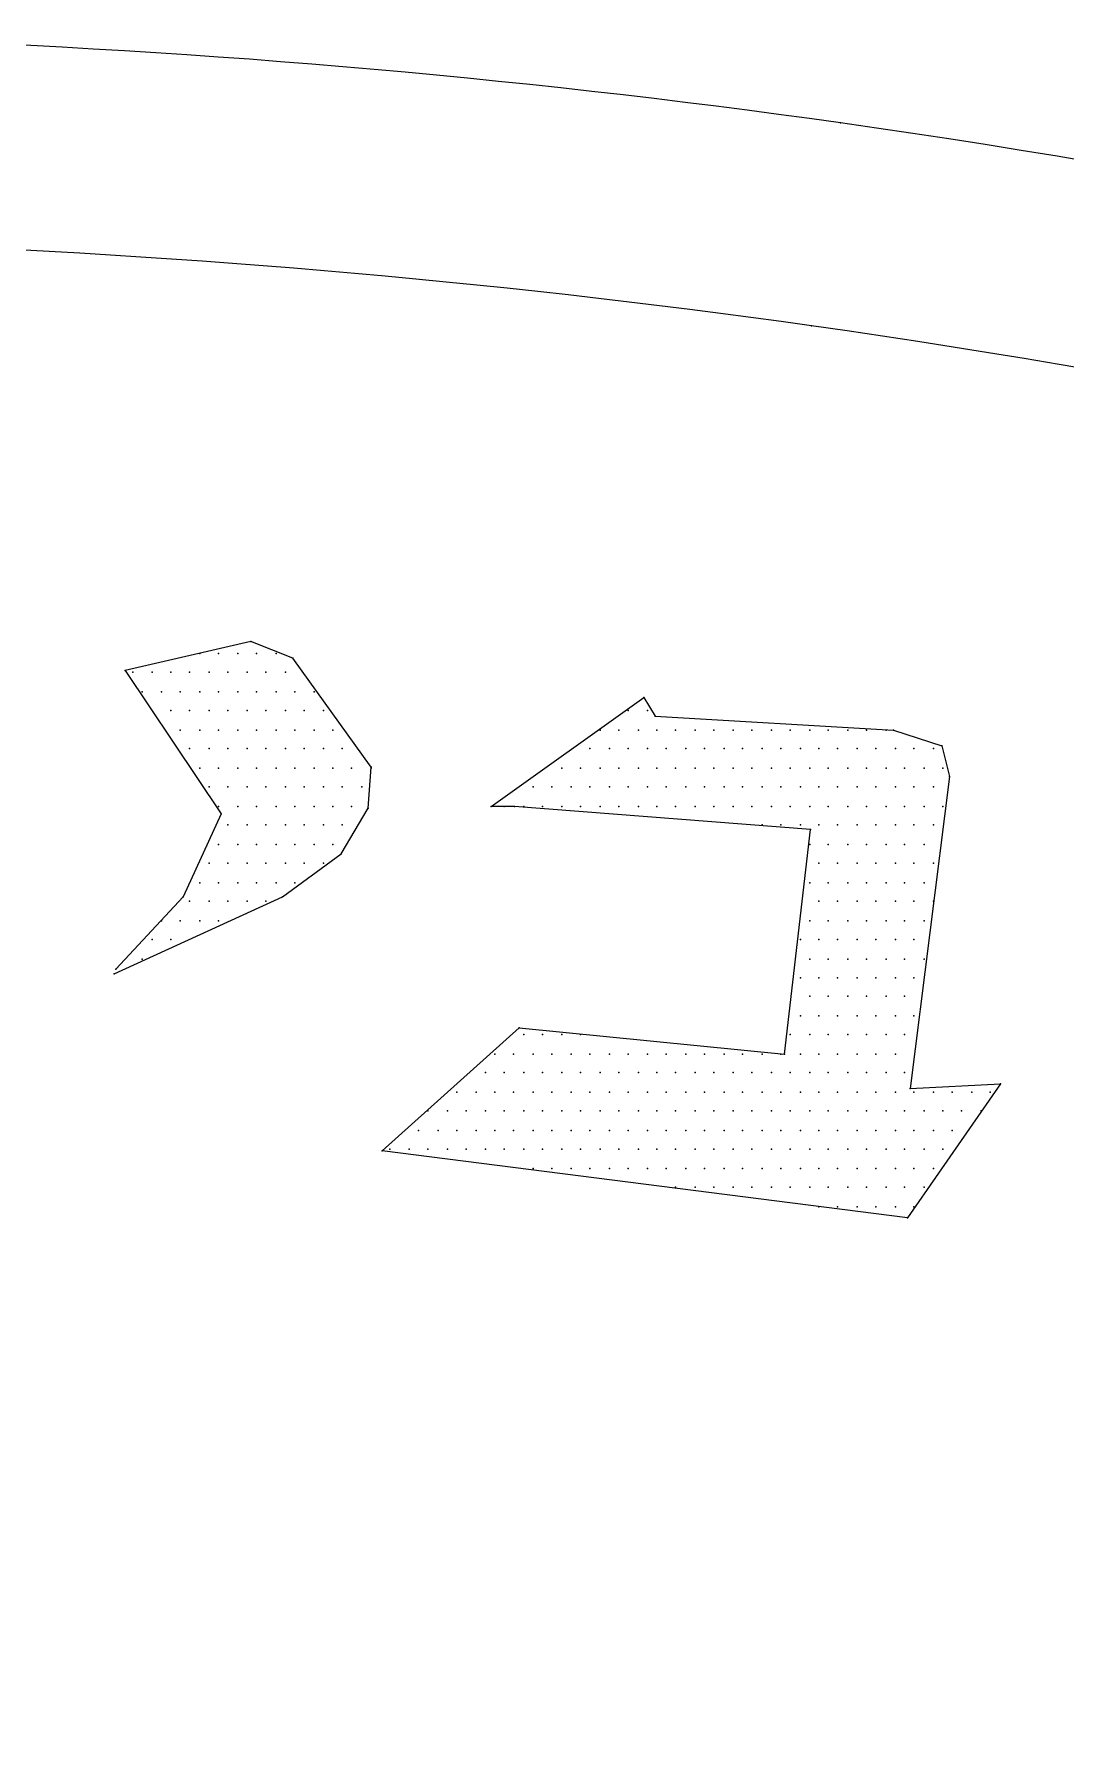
# Model space of a CAD drawing. Extents: x 180421 to 182279, y 668879 to 669787.
# Drawn here: x 180604.77 to 180610.62, y 669624.59 to 669634.25 of the extents above; entities that cross this region are included whole.
import ezdxf

# ---------------------------------------------------------------- set-up
doc = ezdxf.new("R2010")
doc.units = 0
doc.header["$LTSCALE"] = 2.5
doc.header["$MEASUREMENT"] = 0
doc.layers.get('0').update_dxf_attribs({"linetype": 'CONTINUOUS'})
doc.layers.add('KOTERET', color=1, linetype='CONTINUOUS')

# ---------------------------------------------------------------- blocks, each defined once
blk = doc.blocks.new('elipsa')
at = {"layer": 'KOTERET', "color": 1, "linetype": 'Continuous'}
for points in [[(20.3683, 15.4817, 0.06433), (7.6269, 18.997, 0.055067), (-3.6948, 19.3348, 0.081051), (-17.0697, 16.5849, 0.05642), (-25.5411, 12.204, 0.170965), (-32.0544, 4.6087, 0.076819), (-33.0467, 0.117, 0.118306), (-31.4579, -6.7288, 0.129737), (-26.3803, -12.4978, 0.070189), (-16.4416, -17.7337, 0.047922), (-8.9888, -19.6286, 0.049022), (1.6784, -20.3939, 0.072792), (17.2806, -17.6915, 0.1248), (27.5308, -12.0861, 0.103709), (33.1626, -4.1213, 0.036886), (33.5743, -2.3743, 0.106536), (33.2893, 2.7508, 0.106243), (28.2222, 10.4886, 0.106919), (20.3683, 15.4817)], [(-8.7988, -18.4832, 0.049045), (1.6467, -19.2327, 0.072972), (16.9534, -16.5725, 0.125195), (26.7391, -11.2363, 0.103069), (32.0753, -3.7149, 0.035565), (32.4289, -2.1895, 0.105225), (32.1861, 2.3919, 0.105504), (27.4094, 9.6652, 0.107235), (19.9461, 14.405, 0.064474), (7.4632, 17.8464, 0.055181), (-3.6262, 18.1789, 0.081162), (-16.6527, 15.5029, 0.05669), (-24.9288, 11.217, 0.171614), (-30.9723, 4.1918, 0.076301), (-31.8855, 0.0748, 0.117637), (-30.4181, -6.2062, 0.130118), (-25.7153, -11.5424, 0.070334), (-16.0457, -16.6411, 0.047983), (-8.7988, -18.4832)]]:
    blk.add_lwpolyline(points, format="xyb", dxfattribs=at)
at = {"layer": 'KOTERET', "color": 2, "linetype": 'Continuous'}
for points in [[(4.2858, 16.0571), (3.5732, 15.8934)], [(4.5233, 15.9621), (4.2858, 16.0571)], [(3.9955, 15.9884), (3.9955, 15.9884)], [(4.101, 15.9884), (4.101, 15.9884)], [(4.2119, 15.9884), (4.2119, 15.9884)], [(4.3174, 15.9884), (4.3174, 15.9884)], [(4.4283, 15.9884), (4.4283, 15.9884)], [(4.9667, 15.3445), (4.5233, 15.9621)], [(3.5732, 15.8934), (4.1169, 15.0806)], [(3.6155, 15.8829), (3.6155, 15.8829)], [(3.7263, 15.8829), (3.7263, 15.8829)], [(3.8319, 15.8829), (3.8319, 15.8829)], [(3.9374, 15.8829), (3.9374, 15.8829)], [(4.0483, 15.8829), (4.0483, 15.8829)], [(4.1538, 15.8829), (4.1538, 15.8829)], [(4.2647, 15.8829), (4.2647, 15.8829)], [(4.3702, 15.8829), (4.3702, 15.8829)], [(4.4811, 15.8829), (4.4811, 15.8829)], [(3.6682, 15.772), (3.6682, 15.772)], [(3.7791, 15.772), (3.7791, 15.772)], [(3.8846, 15.772), (3.8846, 15.772)], [(3.9955, 15.772), (3.9955, 15.772)], [(4.101, 15.772), (4.101, 15.772)], [(4.2119, 15.772), (4.2119, 15.772)], [(4.3174, 15.772), (4.3174, 15.772)], [(4.4283, 15.772), (4.4283, 15.772)], [(4.5339, 15.772), (4.5339, 15.772)], [(4.6447, 15.772), (4.6447, 15.772)], [(5.6475, 15.1228), (6.5132, 15.7404)], [(6.5132, 15.7404), (6.5765, 15.6348)], [(3.8319, 15.6665), (3.8319, 15.6665)], [(3.9374, 15.6665), (3.9374, 15.6665)], [(4.0483, 15.6665), (4.0483, 15.6665)], [(4.1538, 15.6665), (4.1538, 15.6665)], [(4.2647, 15.6665), (4.2647, 15.6665)], [(4.3702, 15.6665), (4.3702, 15.6665)], [(4.4811, 15.6665), (4.4811, 15.6665)], [(4.5866, 15.6665), (4.5866, 15.6665)], [(4.6975, 15.6665), (4.6975, 15.6665)], [(6.4234, 15.6665), (6.4234, 15.6665)], [(6.5343, 15.6665), (6.5343, 15.6665)], [(3.8846, 15.5556), (3.8846, 15.5556)], [(3.9955, 15.5556), (3.9955, 15.5556)], [(4.101, 15.5556), (4.101, 15.5556)], [(4.2119, 15.5556), (4.2119, 15.5556)], [(4.3174, 15.5556), (4.3174, 15.5556)], [(4.4283, 15.5556), (4.4283, 15.5556)], [(4.5339, 15.5556), (4.5339, 15.5556)], [(4.6447, 15.5556), (4.6447, 15.5556)], [(4.7503, 15.5556), (4.7503, 15.5556)], [(6.2651, 15.5556), (6.2651, 15.5556)], [(6.3707, 15.5556), (6.3707, 15.5556)], [(6.4815, 15.5556), (6.4815, 15.5556)], [(6.5765, 15.6348), (7.9277, 15.5556)], [(6.5871, 15.5556), (6.5871, 15.5556)], [(6.6926, 15.5556), (6.6926, 15.5556)], [(6.8035, 15.5556), (6.8035, 15.5556)], [(6.909, 15.5556), (6.909, 15.5556)], [(7.0199, 15.5556), (7.0199, 15.5556)], [(7.1254, 15.5556), (7.1254, 15.5556)], [(7.2363, 15.5556), (7.2363, 15.5556)], [(7.3418, 15.5556), (7.3418, 15.5556)], [(7.4527, 15.5556), (7.4527, 15.5556)], [(7.5582, 15.5556), (7.5582, 15.5556)], [(7.6691, 15.5556), (7.6691, 15.5556)], [(7.7746, 15.5556), (7.7746, 15.5556)], [(7.8855, 15.5556), (7.8855, 15.5556)], [(7.9277, 15.5556), (8.2022, 15.4659)], [(3.9374, 15.4501), (3.9374, 15.4501)], [(4.0483, 15.4501), (4.0483, 15.4501)], [(4.1538, 15.4501), (4.1538, 15.4501)], [(4.2647, 15.4501), (4.2647, 15.4501)], [(4.3702, 15.4501), (4.3702, 15.4501)], [(4.4811, 15.4501), (4.4811, 15.4501)], [(4.5866, 15.4501), (4.5866, 15.4501)], [(4.6975, 15.4501), (4.6975, 15.4501)], [(4.803, 15.4501), (4.803, 15.4501)], [(6.207, 15.4501), (6.207, 15.4501)], [(6.3179, 15.4501), (6.3179, 15.4501)], [(6.4234, 15.4501), (6.4234, 15.4501)], [(6.5343, 15.4501), (6.5343, 15.4501)], [(6.6398, 15.4501), (6.6398, 15.4501)], [(6.7507, 15.4501), (6.7507, 15.4501)], [(6.8562, 15.4501), (6.8562, 15.4501)], [(6.9671, 15.4501), (6.9671, 15.4501)], [(7.0726, 15.4501), (7.0726, 15.4501)], [(7.1835, 15.4501), (7.1835, 15.4501)], [(7.2891, 15.4501), (7.2891, 15.4501)], [(7.3999, 15.4501), (7.3999, 15.4501)], [(7.5055, 15.4501), (7.5055, 15.4501)], [(7.611, 15.4501), (7.611, 15.4501)], [(7.7219, 15.4501), (7.7219, 15.4501)], [(7.8274, 15.4501), (7.8274, 15.4501)], [(7.9383, 15.4501), (7.9383, 15.4501)], [(8.0438, 15.4501), (8.0438, 15.4501)], [(8.1547, 15.4501), (8.1547, 15.4501)], [(8.2022, 15.4659), (8.2444, 15.2917)], [(3.9955, 15.3392), (3.9955, 15.3392)], [(4.101, 15.3392), (4.101, 15.3392)], [(4.2119, 15.3392), (4.2119, 15.3392)], [(4.3174, 15.3392), (4.3174, 15.3392)], [(4.4283, 15.3392), (4.4283, 15.3392)], [(4.5339, 15.3392), (4.5339, 15.3392)], [(4.6447, 15.3392), (4.6447, 15.3392)], [(4.7503, 15.3392), (4.7503, 15.3392)], [(4.8558, 15.3392), (4.8558, 15.3392)], [(4.9508, 15.1123), (4.9667, 15.3445)], [(4.9667, 15.3392), (4.9667, 15.3392)], [(6.0487, 15.3392), (6.0487, 15.3392)], [(6.1542, 15.3392), (6.1542, 15.3392)], [(6.2651, 15.3392), (6.2651, 15.3392)], [(6.3707, 15.3392), (6.3707, 15.3392)], [(6.4815, 15.3392), (6.4815, 15.3392)], [(6.5871, 15.3392), (6.5871, 15.3392)], [(6.6926, 15.3392), (6.6926, 15.3392)], [(6.8035, 15.3392), (6.8035, 15.3392)], [(6.909, 15.3392), (6.909, 15.3392)], [(7.0199, 15.3392), (7.0199, 15.3392)], [(7.1254, 15.3392), (7.1254, 15.3392)], [(7.2363, 15.3392), (7.2363, 15.3392)], [(7.3418, 15.3392), (7.3418, 15.3392)], [(7.4527, 15.3392), (7.4527, 15.3392)], [(7.5582, 15.3392), (7.5582, 15.3392)], [(7.6691, 15.3392), (7.6691, 15.3392)], [(7.7746, 15.3392), (7.7746, 15.3392)], [(7.8855, 15.3392), (7.8855, 15.3392)], [(7.991, 15.3392), (7.991, 15.3392)], [(8.2444, 15.2917), (8.0227, 13.5235)], [(8.1019, 15.3392), (8.1019, 15.3392)], [(8.2075, 15.3392), (8.2075, 15.3392)], [(4.0483, 15.2337), (4.0483, 15.2337)], [(4.1538, 15.2337), (4.1538, 15.2337)], [(4.2647, 15.2337), (4.2647, 15.2337)], [(4.3702, 15.2337), (4.3702, 15.2337)], [(4.4811, 15.2337), (4.4811, 15.2337)], [(4.5866, 15.2337), (4.5866, 15.2337)], [(4.6975, 15.2337), (4.6975, 15.2337)], [(4.803, 15.2337), (4.803, 15.2337)], [(4.9139, 15.2337), (4.9139, 15.2337)], [(5.8851, 15.2337), (5.8851, 15.2337)], [(5.9906, 15.2337), (5.9906, 15.2337)], [(6.1015, 15.2337), (6.1015, 15.2337)], [(6.207, 15.2337), (6.207, 15.2337)], [(6.3179, 15.2337), (6.3179, 15.2337)], [(6.4234, 15.2337), (6.4234, 15.2337)], [(6.5343, 15.2337), (6.5343, 15.2337)], [(6.6398, 15.2337), (6.6398, 15.2337)], [(6.7507, 15.2337), (6.7507, 15.2337)], [(6.8562, 15.2337), (6.8562, 15.2337)], [(6.9671, 15.2337), (6.9671, 15.2337)], [(7.0726, 15.2337), (7.0726, 15.2337)], [(7.1835, 15.2337), (7.1835, 15.2337)], [(7.2891, 15.2337), (7.2891, 15.2337)], [(7.3999, 15.2337), (7.3999, 15.2337)], [(7.5055, 15.2337), (7.5055, 15.2337)], [(7.611, 15.2337), (7.611, 15.2337)], [(7.7219, 15.2337), (7.7219, 15.2337)], [(7.8274, 15.2337), (7.8274, 15.2337)], [(7.9383, 15.2337), (7.9383, 15.2337)], [(8.0438, 15.2337), (8.0438, 15.2337)], [(8.1547, 15.2337), (8.1547, 15.2337)], [(4.1169, 15.0806), (3.9005, 14.6108)], [(4.101, 15.1228), (4.101, 15.1228)], [(4.2119, 15.1228), (4.2119, 15.1228)], [(4.3174, 15.1228), (4.3174, 15.1228)], [(4.4283, 15.1228), (4.4283, 15.1228)], [(4.5339, 15.1228), (4.5339, 15.1228)], [(4.6447, 15.1228), (4.6447, 15.1228)], [(4.7503, 15.1228), (4.7503, 15.1228)], [(4.7978, 14.8536), (4.9508, 15.1123)], [(4.8558, 15.1228), (4.8558, 15.1228)], [(5.7795, 15.1228), (5.6475, 15.1228)], [(5.7214, 15.1228), (5.7214, 15.1228)], [(7.458, 14.9909), (5.7795, 15.1228)], [(5.8323, 15.1228), (5.8323, 15.1228)], [(5.9378, 15.1228), (5.9378, 15.1228)], [(6.0487, 15.1228), (6.0487, 15.1228)], [(6.1542, 15.1228), (6.1542, 15.1228)], [(6.2651, 15.1228), (6.2651, 15.1228)], [(6.3707, 15.1228), (6.3707, 15.1228)], [(6.4815, 15.1228), (6.4815, 15.1228)], [(6.5871, 15.1228), (6.5871, 15.1228)], [(6.6926, 15.1228), (6.6926, 15.1228)], [(6.8035, 15.1228), (6.8035, 15.1228)], [(6.909, 15.1228), (6.909, 15.1228)], [(7.0199, 15.1228), (7.0199, 15.1228)], [(7.1254, 15.1228), (7.1254, 15.1228)], [(7.2363, 15.1228), (7.2363, 15.1228)], [(7.3418, 15.1228), (7.3418, 15.1228)], [(7.4527, 15.1228), (7.4527, 15.1228)], [(7.5582, 15.1228), (7.5582, 15.1228)], [(7.6691, 15.1228), (7.6691, 15.1228)], [(7.7746, 15.1228), (7.7746, 15.1228)], [(7.8855, 15.1228), (7.8855, 15.1228)], [(7.991, 15.1228), (7.991, 15.1228)], [(8.1019, 15.1228), (8.1019, 15.1228)], [(8.2075, 15.1228), (8.2075, 15.1228)], [(4.1538, 15.0173), (4.1538, 15.0173)], [(4.2647, 15.0173), (4.2647, 15.0173)], [(4.3702, 15.0173), (4.3702, 15.0173)], [(4.4811, 15.0173), (4.4811, 15.0173)], [(4.5866, 15.0173), (4.5866, 15.0173)], [(4.6975, 15.0173), (4.6975, 15.0173)], [(4.803, 15.0173), (4.803, 15.0173)], [(7.1835, 15.0173), (7.1835, 15.0173)], [(7.2891, 15.0173), (7.2891, 15.0173)], [(7.3102, 13.7188), (7.458, 14.9909)], [(7.3999, 15.0173), (7.3999, 15.0173)], [(7.5055, 15.0173), (7.5055, 15.0173)], [(7.611, 15.0173), (7.611, 15.0173)], [(7.7219, 15.0173), (7.7219, 15.0173)], [(7.8274, 15.0173), (7.8274, 15.0173)], [(7.9383, 15.0173), (7.9383, 15.0173)], [(8.0438, 15.0173), (8.0438, 15.0173)], [(8.1547, 15.0173), (8.1547, 15.0173)], [(4.101, 14.9064), (4.101, 14.9064)], [(4.2119, 14.9064), (4.2119, 14.9064)], [(4.3174, 14.9064), (4.3174, 14.9064)], [(4.4283, 14.9064), (4.4283, 14.9064)], [(4.5339, 14.9064), (4.5339, 14.9064)], [(4.6447, 14.9064), (4.6447, 14.9064)], [(4.7503, 14.9064), (4.7503, 14.9064)], [(7.4527, 14.9064), (7.4527, 14.9064)], [(7.5582, 14.9064), (7.5582, 14.9064)], [(7.6691, 14.9064), (7.6691, 14.9064)], [(7.7746, 14.9064), (7.7746, 14.9064)], [(7.8855, 14.9064), (7.8855, 14.9064)], [(7.991, 14.9064), (7.991, 14.9064)], [(8.1019, 14.9064), (8.1019, 14.9064)], [(4.0483, 14.8009), (4.0483, 14.8009)], [(4.1538, 14.8009), (4.1538, 14.8009)], [(4.2647, 14.8009), (4.2647, 14.8009)], [(4.3702, 14.8009), (4.3702, 14.8009)], [(4.4652, 14.6108), (4.7978, 14.8536)], [(4.4811, 14.8009), (4.4811, 14.8009)], [(4.5866, 14.8009), (4.5866, 14.8009)], [(4.6975, 14.8009), (4.6975, 14.8009)], [(7.5055, 14.8009), (7.5055, 14.8009)], [(7.611, 14.8009), (7.611, 14.8009)], [(7.7219, 14.8009), (7.7219, 14.8009)], [(7.8274, 14.8009), (7.8274, 14.8009)], [(7.9383, 14.8009), (7.9383, 14.8009)], [(8.0438, 14.8009), (8.0438, 14.8009)], [(8.1547, 14.8009), (8.1547, 14.8009)], [(3.9955, 14.69), (3.9955, 14.69)], [(4.101, 14.69), (4.101, 14.69)], [(4.2119, 14.69), (4.2119, 14.69)], [(4.3174, 14.69), (4.3174, 14.69)], [(4.4283, 14.69), (4.4283, 14.69)], [(4.5339, 14.69), (4.5339, 14.69)], [(7.4527, 14.69), (7.4527, 14.69)], [(7.5582, 14.69), (7.5582, 14.69)], [(7.6691, 14.69), (7.6691, 14.69)], [(7.7746, 14.69), (7.7746, 14.69)], [(7.8855, 14.69), (7.8855, 14.69)], [(7.991, 14.69), (7.991, 14.69)], [(8.1019, 14.69), (8.1019, 14.69)], [(3.5099, 14.1728), (4.4652, 14.6108)], [(3.9005, 14.6108), (3.5204, 14.1992)], [(3.9374, 14.5845), (3.9374, 14.5845)], [(4.0483, 14.5845), (4.0483, 14.5845)], [(4.1538, 14.5845), (4.1538, 14.5845)], [(4.2647, 14.5845), (4.2647, 14.5845)], [(4.3702, 14.5845), (4.3702, 14.5845)], [(7.5055, 14.5845), (7.5055, 14.5845)], [(7.611, 14.5845), (7.611, 14.5845)], [(7.7219, 14.5845), (7.7219, 14.5845)], [(7.8274, 14.5845), (7.8274, 14.5845)], [(7.9383, 14.5845), (7.9383, 14.5845)], [(8.0438, 14.5845), (8.0438, 14.5845)], [(8.1547, 14.5845), (8.1547, 14.5845)], [(3.7791, 14.4736), (3.7791, 14.4736)], [(3.8846, 14.4736), (3.8846, 14.4736)], [(3.9955, 14.4736), (3.9955, 14.4736)], [(4.101, 14.4736), (4.101, 14.4736)], [(7.4527, 14.4736), (7.4527, 14.4736)], [(7.5582, 14.4736), (7.5582, 14.4736)], [(7.6691, 14.4736), (7.6691, 14.4736)], [(7.7746, 14.4736), (7.7746, 14.4736)], [(7.8855, 14.4736), (7.8855, 14.4736)], [(7.991, 14.4736), (7.991, 14.4736)], [(8.1019, 14.4736), (8.1019, 14.4736)], [(3.7263, 14.3681), (3.7263, 14.3681)], [(3.8319, 14.3681), (3.8319, 14.3681)], [(7.3999, 14.3681), (7.3999, 14.3681)], [(7.5055, 14.3681), (7.5055, 14.3681)], [(7.611, 14.3681), (7.611, 14.3681)], [(7.7219, 14.3681), (7.7219, 14.3681)], [(7.8274, 14.3681), (7.8274, 14.3681)], [(7.9383, 14.3681), (7.9383, 14.3681)], [(8.0438, 14.3681), (8.0438, 14.3681)], [(3.6682, 14.2572), (3.6682, 14.2572)], [(7.4527, 14.2572), (7.4527, 14.2572)], [(7.5582, 14.2572), (7.5582, 14.2572)], [(7.6691, 14.2572), (7.6691, 14.2572)], [(7.7746, 14.2572), (7.7746, 14.2572)], [(7.8855, 14.2572), (7.8855, 14.2572)], [(7.991, 14.2572), (7.991, 14.2572)], [(8.1019, 14.2572), (8.1019, 14.2572)], [(7.3999, 14.1516), (7.3999, 14.1516)], [(7.5055, 14.1516), (7.5055, 14.1516)], [(7.611, 14.1516), (7.611, 14.1516)], [(7.7219, 14.1516), (7.7219, 14.1516)], [(7.8274, 14.1516), (7.8274, 14.1516)], [(7.9383, 14.1516), (7.9383, 14.1516)], [(8.0438, 14.1516), (8.0438, 14.1516)], [(7.4527, 14.0461), (7.4527, 14.0461)], [(7.5582, 14.0461), (7.5582, 14.0461)], [(7.6691, 14.0461), (7.6691, 14.0461)], [(7.7746, 14.0461), (7.7746, 14.0461)], [(7.8855, 14.0461), (7.8855, 14.0461)], [(7.991, 14.0461), (7.991, 14.0461)], [(7.3999, 13.9352), (7.3999, 13.9352)], [(7.5055, 13.9352), (7.5055, 13.9352)], [(7.611, 13.9352), (7.611, 13.9352)], [(7.7219, 13.9352), (7.7219, 13.9352)], [(7.8274, 13.9352), (7.8274, 13.9352)], [(7.9383, 13.9352), (7.9383, 13.9352)], [(8.0438, 13.9352), (8.0438, 13.9352)], [(5.03, 13.1699), (5.8059, 13.8666)], [(5.8059, 13.8666), (7.3102, 13.7188)], [(5.8323, 13.8297), (5.8323, 13.8297)], [(5.9378, 13.8297), (5.9378, 13.8297)], [(6.0487, 13.8297), (6.0487, 13.8297)], [(6.1542, 13.8297), (6.1542, 13.8297)], [(7.3418, 13.8297), (7.3418, 13.8297)], [(7.4527, 13.8297), (7.4527, 13.8297)], [(7.5582, 13.8297), (7.5582, 13.8297)], [(7.6691, 13.8297), (7.6691, 13.8297)], [(7.7746, 13.8297), (7.7746, 13.8297)], [(7.8855, 13.8297), (7.8855, 13.8297)], [(7.991, 13.8297), (7.991, 13.8297)], [(5.6687, 13.7188), (5.6687, 13.7188)], [(5.7742, 13.7188), (5.7742, 13.7188)], [(5.8851, 13.7188), (5.8851, 13.7188)], [(5.9906, 13.7188), (5.9906, 13.7188)], [(6.1015, 13.7188), (6.1015, 13.7188)], [(6.207, 13.7188), (6.207, 13.7188)], [(6.3179, 13.7188), (6.3179, 13.7188)], [(6.4234, 13.7188), (6.4234, 13.7188)], [(6.5343, 13.7188), (6.5343, 13.7188)], [(6.6398, 13.7188), (6.6398, 13.7188)], [(6.7507, 13.7188), (6.7507, 13.7188)], [(6.8562, 13.7188), (6.8562, 13.7188)], [(6.9671, 13.7188), (6.9671, 13.7188)], [(7.0726, 13.7188), (7.0726, 13.7188)], [(7.1835, 13.7188), (7.1835, 13.7188)], [(7.2891, 13.7188), (7.2891, 13.7188)], [(7.3999, 13.7188), (7.3999, 13.7188)], [(7.5055, 13.7188), (7.5055, 13.7188)], [(7.611, 13.7188), (7.611, 13.7188)], [(7.7219, 13.7188), (7.7219, 13.7188)], [(7.8274, 13.7188), (7.8274, 13.7188)], [(7.9383, 13.7188), (7.9383, 13.7188)], [(5.6159, 13.6133), (5.6159, 13.6133)], [(5.7214, 13.6133), (5.7214, 13.6133)], [(5.8323, 13.6133), (5.8323, 13.6133)], [(5.9378, 13.6133), (5.9378, 13.6133)], [(6.0487, 13.6133), (6.0487, 13.6133)], [(6.1542, 13.6133), (6.1542, 13.6133)], [(6.2651, 13.6133), (6.2651, 13.6133)], [(6.3707, 13.6133), (6.3707, 13.6133)], [(6.4815, 13.6133), (6.4815, 13.6133)], [(6.5871, 13.6133), (6.5871, 13.6133)], [(6.6926, 13.6133), (6.6926, 13.6133)], [(6.8035, 13.6133), (6.8035, 13.6133)], [(6.909, 13.6133), (6.909, 13.6133)], [(7.0199, 13.6133), (7.0199, 13.6133)], [(7.1254, 13.6133), (7.1254, 13.6133)], [(7.2363, 13.6133), (7.2363, 13.6133)], [(7.3418, 13.6133), (7.3418, 13.6133)], [(7.4527, 13.6133), (7.4527, 13.6133)], [(7.5582, 13.6133), (7.5582, 13.6133)], [(7.6691, 13.6133), (7.6691, 13.6133)], [(7.7746, 13.6133), (7.7746, 13.6133)], [(7.8855, 13.6133), (7.8855, 13.6133)], [(7.991, 13.6133), (7.991, 13.6133)], [(8.5347, 13.5499), (8.0069, 12.7899)], [(8.0227, 13.5235), (8.5347, 13.5499)], [(5.4523, 13.5024), (5.4523, 13.5024)], [(5.5631, 13.5024), (5.5631, 13.5024)], [(5.6687, 13.5024), (5.6687, 13.5024)], [(5.7742, 13.5024), (5.7742, 13.5024)], [(5.8851, 13.5024), (5.8851, 13.5024)], [(5.9906, 13.5024), (5.9906, 13.5024)], [(6.1015, 13.5024), (6.1015, 13.5024)], [(6.207, 13.5024), (6.207, 13.5024)], [(6.3179, 13.5024), (6.3179, 13.5024)], [(6.4234, 13.5024), (6.4234, 13.5024)], [(6.5343, 13.5024), (6.5343, 13.5024)], [(6.6398, 13.5024), (6.6398, 13.5024)], [(6.7507, 13.5024), (6.7507, 13.5024)], [(6.8562, 13.5024), (6.8562, 13.5024)], [(6.9671, 13.5024), (6.9671, 13.5024)], [(7.0726, 13.5024), (7.0726, 13.5024)], [(7.1835, 13.5024), (7.1835, 13.5024)], [(7.2891, 13.5024), (7.2891, 13.5024)], [(7.3999, 13.5024), (7.3999, 13.5024)], [(7.5055, 13.5024), (7.5055, 13.5024)], [(7.611, 13.5024), (7.611, 13.5024)], [(7.7219, 13.5024), (7.7219, 13.5024)], [(7.8274, 13.5024), (7.8274, 13.5024)], [(7.9383, 13.5024), (7.9383, 13.5024)], [(8.0438, 13.5024), (8.0438, 13.5024)], [(8.1547, 13.5024), (8.1547, 13.5024)], [(8.2602, 13.5024), (8.2602, 13.5024)], [(8.3711, 13.5024), (8.3711, 13.5024)], [(8.4766, 13.5024), (8.4766, 13.5024)], [(5.2886, 13.3969), (5.2886, 13.3969)], [(5.3995, 13.3969), (5.3995, 13.3969)], [(5.505, 13.3969), (5.505, 13.3969)], [(5.6159, 13.3969), (5.6159, 13.3969)], [(5.7214, 13.3969), (5.7214, 13.3969)], [(5.8323, 13.3969), (5.8323, 13.3969)], [(5.9378, 13.3969), (5.9378, 13.3969)], [(6.0487, 13.3969), (6.0487, 13.3969)], [(6.1542, 13.3969), (6.1542, 13.3969)], [(6.2651, 13.3969), (6.2651, 13.3969)], [(6.3707, 13.3969), (6.3707, 13.3969)], [(6.4815, 13.3969), (6.4815, 13.3969)], [(6.5871, 13.3969), (6.5871, 13.3969)], [(6.6926, 13.3969), (6.6926, 13.3969)], [(6.8035, 13.3969), (6.8035, 13.3969)], [(6.909, 13.3969), (6.909, 13.3969)], [(7.0199, 13.3969), (7.0199, 13.3969)], [(7.1254, 13.3969), (7.1254, 13.3969)], [(7.2363, 13.3969), (7.2363, 13.3969)], [(7.3418, 13.3969), (7.3418, 13.3969)], [(7.4527, 13.3969), (7.4527, 13.3969)], [(7.5582, 13.3969), (7.5582, 13.3969)], [(7.6691, 13.3969), (7.6691, 13.3969)], [(7.7746, 13.3969), (7.7746, 13.3969)], [(7.8855, 13.3969), (7.8855, 13.3969)], [(7.991, 13.3969), (7.991, 13.3969)], [(8.1019, 13.3969), (8.1019, 13.3969)], [(8.2075, 13.3969), (8.2075, 13.3969)], [(8.313, 13.3969), (8.313, 13.3969)], [(8.4239, 13.3969), (8.4239, 13.3969)], [(5.2358, 13.286), (5.2358, 13.286)], [(5.3467, 13.286), (5.3467, 13.286)], [(5.4523, 13.286), (5.4523, 13.286)], [(5.5631, 13.286), (5.5631, 13.286)], [(5.6687, 13.286), (5.6687, 13.286)], [(5.7742, 13.286), (5.7742, 13.286)], [(5.8851, 13.286), (5.8851, 13.286)], [(5.9906, 13.286), (5.9906, 13.286)], [(6.1015, 13.286), (6.1015, 13.286)], [(6.207, 13.286), (6.207, 13.286)], [(6.3179, 13.286), (6.3179, 13.286)], [(6.4234, 13.286), (6.4234, 13.286)], [(6.5343, 13.286), (6.5343, 13.286)], [(6.6398, 13.286), (6.6398, 13.286)], [(6.7507, 13.286), (6.7507, 13.286)], [(6.8562, 13.286), (6.8562, 13.286)], [(6.9671, 13.286), (6.9671, 13.286)], [(7.0726, 13.286), (7.0726, 13.286)], [(7.1835, 13.286), (7.1835, 13.286)], [(7.2891, 13.286), (7.2891, 13.286)], [(7.3999, 13.286), (7.3999, 13.286)], [(7.5055, 13.286), (7.5055, 13.286)], [(7.611, 13.286), (7.611, 13.286)], [(7.7219, 13.286), (7.7219, 13.286)], [(7.8274, 13.286), (7.8274, 13.286)], [(7.9383, 13.286), (7.9383, 13.286)], [(8.0438, 13.286), (8.0438, 13.286)], [(8.1547, 13.286), (8.1547, 13.286)], [(8.2602, 13.286), (8.2602, 13.286)], [(8.0069, 12.7899), (5.03, 13.1699)], [(5.0722, 13.1805), (5.0722, 13.1805)], [(5.1831, 13.1805), (5.1831, 13.1805)], [(5.2886, 13.1805), (5.2886, 13.1805)], [(5.3995, 13.1805), (5.3995, 13.1805)], [(5.505, 13.1805), (5.505, 13.1805)], [(5.6159, 13.1805), (5.6159, 13.1805)], [(5.7214, 13.1805), (5.7214, 13.1805)], [(5.8323, 13.1805), (5.8323, 13.1805)], [(5.9378, 13.1805), (5.9378, 13.1805)], [(6.0487, 13.1805), (6.0487, 13.1805)], [(6.1542, 13.1805), (6.1542, 13.1805)], [(6.2651, 13.1805), (6.2651, 13.1805)], [(6.3707, 13.1805), (6.3707, 13.1805)], [(6.4815, 13.1805), (6.4815, 13.1805)], [(6.5871, 13.1805), (6.5871, 13.1805)], [(6.6926, 13.1805), (6.6926, 13.1805)], [(6.8035, 13.1805), (6.8035, 13.1805)], [(6.909, 13.1805), (6.909, 13.1805)], [(7.0199, 13.1805), (7.0199, 13.1805)], [(7.1254, 13.1805), (7.1254, 13.1805)], [(7.2363, 13.1805), (7.2363, 13.1805)], [(7.3418, 13.1805), (7.3418, 13.1805)], [(7.4527, 13.1805), (7.4527, 13.1805)], [(7.5582, 13.1805), (7.5582, 13.1805)], [(7.6691, 13.1805), (7.6691, 13.1805)], [(7.7746, 13.1805), (7.7746, 13.1805)], [(7.8855, 13.1805), (7.8855, 13.1805)], [(7.991, 13.1805), (7.991, 13.1805)], [(8.1019, 13.1805), (8.1019, 13.1805)], [(8.2075, 13.1805), (8.2075, 13.1805)], [(5.8851, 13.0696), (5.8851, 13.0696)], [(5.9906, 13.0696), (5.9906, 13.0696)], [(6.1015, 13.0696), (6.1015, 13.0696)], [(6.207, 13.0696), (6.207, 13.0696)], [(6.3179, 13.0696), (6.3179, 13.0696)], [(6.4234, 13.0696), (6.4234, 13.0696)], [(6.5343, 13.0696), (6.5343, 13.0696)], [(6.6398, 13.0696), (6.6398, 13.0696)], [(6.7507, 13.0696), (6.7507, 13.0696)], [(6.8562, 13.0696), (6.8562, 13.0696)], [(6.9671, 13.0696), (6.9671, 13.0696)], [(7.0726, 13.0696), (7.0726, 13.0696)], [(7.1835, 13.0696), (7.1835, 13.0696)], [(7.2891, 13.0696), (7.2891, 13.0696)], [(7.3999, 13.0696), (7.3999, 13.0696)], [(7.5055, 13.0696), (7.5055, 13.0696)], [(7.611, 13.0696), (7.611, 13.0696)], [(7.7219, 13.0696), (7.7219, 13.0696)], [(7.8274, 13.0696), (7.8274, 13.0696)], [(7.9383, 13.0696), (7.9383, 13.0696)], [(8.0438, 13.0696), (8.0438, 13.0696)], [(8.1547, 13.0696), (8.1547, 13.0696)], [(6.6926, 12.9641), (6.6926, 12.9641)], [(6.8035, 12.9641), (6.8035, 12.9641)], [(6.909, 12.9641), (6.909, 12.9641)], [(7.0199, 12.9641), (7.0199, 12.9641)], [(7.1254, 12.9641), (7.1254, 12.9641)], [(7.2363, 12.9641), (7.2363, 12.9641)], [(7.3418, 12.9641), (7.3418, 12.9641)], [(7.4527, 12.9641), (7.4527, 12.9641)], [(7.5582, 12.9641), (7.5582, 12.9641)], [(7.6691, 12.9641), (7.6691, 12.9641)], [(7.7746, 12.9641), (7.7746, 12.9641)], [(7.8855, 12.9641), (7.8855, 12.9641)], [(7.991, 12.9641), (7.991, 12.9641)], [(8.1019, 12.9641), (8.1019, 12.9641)], [(7.5055, 12.8532), (7.5055, 12.8532)], [(7.611, 12.8532), (7.611, 12.8532)], [(7.7219, 12.8532), (7.7219, 12.8532)], [(7.8274, 12.8532), (7.8274, 12.8532)], [(7.9383, 12.8532), (7.9383, 12.8532)], [(8.0438, 12.8532), (8.0438, 12.8532)]]:
    blk.add_lwpolyline(points, dxfattribs=at)
at = {"layer": 'KOTERET', "color": 1}
for p in [(7.6269, 18.997), (7.4632, 17.8464), (4.2858, 16.0571), (4.2858, 16.0571), (3.9955, 15.9884), (3.9955, 15.9884), (4.101, 15.9884), (4.101, 15.9884), (4.2119, 15.9884), (4.2119, 15.9884), (4.3174, 15.9884), (4.3174, 15.9884), (4.4283, 15.9884), (4.4283, 15.9884), (4.5233, 15.9621), (4.5233, 15.9621), (3.5732, 15.8934), (3.5732, 15.8934), (3.6155, 15.8829), (3.6155, 15.8829), (3.7263, 15.8829), (3.7263, 15.8829), (3.8319, 15.8829), (3.8319, 15.8829), (3.9374, 15.8829), (3.9374, 15.8829), (4.0483, 15.8829), (4.0483, 15.8829), (4.1538, 15.8829), (4.1538, 15.8829), (4.2647, 15.8829), (4.2647, 15.8829), (4.3702, 15.8829), (4.3702, 15.8829), (4.4811, 15.8829), (4.4811, 15.8829), (3.6682, 15.772), (3.6682, 15.772), (3.7791, 15.772), (3.7791, 15.772), (3.8846, 15.772), (3.8846, 15.772), (3.9955, 15.772), (3.9955, 15.772), (4.101, 15.772), (4.101, 15.772), (4.2119, 15.772), (4.2119, 15.772), (4.3174, 15.772), (4.3174, 15.772), (4.4283, 15.772), (4.4283, 15.772), (4.5339, 15.772), (4.5339, 15.772), (4.6447, 15.772), (4.6447, 15.772), (6.5132, 15.7404), (6.5132, 15.7404), (3.8319, 15.6665), (3.8319, 15.6665), (3.9374, 15.6665), (3.9374, 15.6665), (4.0483, 15.6665), (4.0483, 15.6665), (4.1538, 15.6665), (4.1538, 15.6665), (4.2647, 15.6665), (4.2647, 15.6665), (4.3702, 15.6665), (4.3702, 15.6665), (4.4811, 15.6665), (4.4811, 15.6665), (4.5866, 15.6665), (4.5866, 15.6665), (4.6975, 15.6665), (4.6975, 15.6665), (6.4234, 15.6665), (6.4234, 15.6665), (6.5343, 15.6665), (6.5343, 15.6665), (3.8846, 15.5556), (3.8846, 15.5556), (3.9955, 15.5556), (3.9955, 15.5556), (4.101, 15.5556), (4.101, 15.5556), (4.2119, 15.5556), (4.2119, 15.5556), (4.3174, 15.5556), (4.3174, 15.5556), (4.4283, 15.5556), (4.4283, 15.5556), (4.5339, 15.5556), (4.5339, 15.5556), (4.6447, 15.5556), (4.6447, 15.5556), (4.7503, 15.5556), (4.7503, 15.5556), (6.2651, 15.5556), (6.2651, 15.5556), (6.3707, 15.5556), (6.3707, 15.5556), (6.4815, 15.5556), (6.4815, 15.5556), (6.5765, 15.6348), (6.5765, 15.6348), (6.5871, 15.5556), (6.5871, 15.5556), (6.6926, 15.5556), (6.6926, 15.5556), (6.8035, 15.5556), (6.8035, 15.5556), (6.909, 15.5556), (6.909, 15.5556), (7.0199, 15.5556), (7.0199, 15.5556), (7.1254, 15.5556), (7.1254, 15.5556), (7.2363, 15.5556), (7.2363, 15.5556), (7.3418, 15.5556), (7.3418, 15.5556), (7.4527, 15.5556), (7.4527, 15.5556), (7.5582, 15.5556), (7.5582, 15.5556), (7.6691, 15.5556), (7.6691, 15.5556), (7.7746, 15.5556), (7.7746, 15.5556), (7.8855, 15.5556), (7.8855, 15.5556), (7.9277, 15.5556), (7.9277, 15.5556), (3.9374, 15.4501), (3.9374, 15.4501), (4.0483, 15.4501), (4.0483, 15.4501), (4.1538, 15.4501), (4.1538, 15.4501), (4.2647, 15.4501), (4.2647, 15.4501), (4.3702, 15.4501), (4.3702, 15.4501), (4.4811, 15.4501), (4.4811, 15.4501), (4.5866, 15.4501), (4.5866, 15.4501), (4.6975, 15.4501), (4.6975, 15.4501), (4.803, 15.4501), (4.803, 15.4501), (6.207, 15.4501), (6.207, 15.4501), (6.3179, 15.4501), (6.3179, 15.4501), (6.4234, 15.4501), (6.4234, 15.4501), (6.5343, 15.4501), (6.5343, 15.4501), (6.6398, 15.4501), (6.6398, 15.4501), (6.7507, 15.4501), (6.7507, 15.4501), (6.8562, 15.4501), (6.8562, 15.4501), (6.9671, 15.4501), (6.9671, 15.4501), (7.0726, 15.4501), (7.0726, 15.4501), (7.1835, 15.4501), (7.1835, 15.4501), (7.2891, 15.4501), (7.2891, 15.4501), (7.3999, 15.4501), (7.3999, 15.4501), (7.5055, 15.4501), (7.5055, 15.4501), (7.611, 15.4501), (7.611, 15.4501), (7.7219, 15.4501), (7.7219, 15.4501), (7.8274, 15.4501), (7.8274, 15.4501), (7.9383, 15.4501), (7.9383, 15.4501), (8.0438, 15.4501), (8.0438, 15.4501), (8.1547, 15.4501), (8.1547, 15.4501), (8.2022, 15.4659), (8.2022, 15.4659), (3.9955, 15.3392), (3.9955, 15.3392), (4.101, 15.3392), (4.101, 15.3392), (4.2119, 15.3392), (4.2119, 15.3392), (4.3174, 15.3392), (4.3174, 15.3392), (4.4283, 15.3392), (4.4283, 15.3392), (4.5339, 15.3392), (4.5339, 15.3392), (4.6447, 15.3392), (4.6447, 15.3392), (4.7503, 15.3392), (4.7503, 15.3392), (4.8558, 15.3392), (4.8558, 15.3392), (4.9667, 15.3445), (4.9667, 15.3445), (4.9667, 15.3392), (4.9667, 15.3392), (6.0487, 15.3392), (6.0487, 15.3392), (6.1542, 15.3392), (6.1542, 15.3392), (6.2651, 15.3392), (6.2651, 15.3392), (6.3707, 15.3392), (6.3707, 15.3392), (6.4815, 15.3392), (6.4815, 15.3392), (6.5871, 15.3392), (6.5871, 15.3392), (6.6926, 15.3392), (6.6926, 15.3392), (6.8035, 15.3392), (6.8035, 15.3392), (6.909, 15.3392), (6.909, 15.3392), (7.0199, 15.3392), (7.0199, 15.3392), (7.1254, 15.3392), (7.1254, 15.3392), (7.2363, 15.3392), (7.2363, 15.3392), (7.3418, 15.3392), (7.3418, 15.3392), (7.4527, 15.3392), (7.4527, 15.3392), (7.5582, 15.3392), (7.5582, 15.3392), (7.6691, 15.3392), (7.6691, 15.3392), (7.7746, 15.3392), (7.7746, 15.3392), (7.8855, 15.3392), (7.8855, 15.3392), (7.991, 15.3392), (7.991, 15.3392), (8.1019, 15.3392), (8.1019, 15.3392), (8.2075, 15.3392), (8.2075, 15.3392), (8.2444, 15.2917), (8.2444, 15.2917), (4.0483, 15.2337), (4.0483, 15.2337), (4.1538, 15.2337), (4.1538, 15.2337), (4.2647, 15.2337), (4.2647, 15.2337), (4.3702, 15.2337), (4.3702, 15.2337), (4.4811, 15.2337), (4.4811, 15.2337), (4.5866, 15.2337), (4.5866, 15.2337), (4.6975, 15.2337), (4.6975, 15.2337), (4.803, 15.2337), (4.803, 15.2337), (4.9139, 15.2337), (4.9139, 15.2337), (5.8851, 15.2337), (5.8851, 15.2337), (5.9906, 15.2337), (5.9906, 15.2337), (6.1015, 15.2337), (6.1015, 15.2337), (6.207, 15.2337), (6.207, 15.2337), (6.3179, 15.2337), (6.3179, 15.2337), (6.4234, 15.2337), (6.4234, 15.2337), (6.5343, 15.2337), (6.5343, 15.2337), (6.6398, 15.2337), (6.6398, 15.2337), (6.7507, 15.2337), (6.7507, 15.2337), (6.8562, 15.2337), (6.8562, 15.2337), (6.9671, 15.2337), (6.9671, 15.2337), (7.0726, 15.2337), (7.0726, 15.2337), (7.1835, 15.2337), (7.1835, 15.2337), (7.2891, 15.2337), (7.2891, 15.2337), (7.3999, 15.2337), (7.3999, 15.2337), (7.5055, 15.2337), (7.5055, 15.2337), (7.611, 15.2337), (7.611, 15.2337), (7.7219, 15.2337), (7.7219, 15.2337), (7.8274, 15.2337), (7.8274, 15.2337), (7.9383, 15.2337), (7.9383, 15.2337), (8.0438, 15.2337), (8.0438, 15.2337), (8.1547, 15.2337), (8.1547, 15.2337), (4.101, 15.1228), (4.101, 15.1228), (4.1169, 15.0806), (4.1169, 15.0806), (4.2119, 15.1228), (4.2119, 15.1228), (4.3174, 15.1228), (4.3174, 15.1228), (4.4283, 15.1228), (4.4283, 15.1228), (4.5339, 15.1228), (4.5339, 15.1228), (4.6447, 15.1228), (4.6447, 15.1228), (4.7503, 15.1228), (4.7503, 15.1228), (4.8558, 15.1228), (4.8558, 15.1228), (4.9508, 15.1123), (4.9508, 15.1123), (5.6475, 15.1228), (5.6475, 15.1228), (5.7214, 15.1228), (5.7214, 15.1228), (5.7795, 15.1228), (5.7795, 15.1228), (5.8323, 15.1228), (5.8323, 15.1228), (5.9378, 15.1228), (5.9378, 15.1228), (6.0487, 15.1228), (6.0487, 15.1228), (6.1542, 15.1228), (6.1542, 15.1228), (6.2651, 15.1228), (6.2651, 15.1228), (6.3707, 15.1228), (6.3707, 15.1228), (6.4815, 15.1228), (6.4815, 15.1228), (6.5871, 15.1228), (6.5871, 15.1228), (6.6926, 15.1228), (6.6926, 15.1228), (6.8035, 15.1228), (6.8035, 15.1228), (6.909, 15.1228), (6.909, 15.1228), (7.0199, 15.1228), (7.0199, 15.1228), (7.1254, 15.1228), (7.1254, 15.1228), (7.2363, 15.1228), (7.2363, 15.1228), (7.3418, 15.1228), (7.3418, 15.1228), (7.4527, 15.1228), (7.4527, 15.1228), (7.5582, 15.1228), (7.5582, 15.1228), (7.6691, 15.1228), (7.6691, 15.1228), (7.7746, 15.1228), (7.7746, 15.1228), (7.8855, 15.1228), (7.8855, 15.1228), (7.991, 15.1228), (7.991, 15.1228), (8.1019, 15.1228), (8.1019, 15.1228), (8.2075, 15.1228), (8.2075, 15.1228), (4.1538, 15.0173), (4.1538, 15.0173), (4.2647, 15.0173), (4.2647, 15.0173), (4.3702, 15.0173), (4.3702, 15.0173), (4.4811, 15.0173), (4.4811, 15.0173), (4.5866, 15.0173), (4.5866, 15.0173), (4.6975, 15.0173), (4.6975, 15.0173), (4.803, 15.0173), (4.803, 15.0173), (7.1835, 15.0173), (7.1835, 15.0173), (7.2891, 15.0173), (7.2891, 15.0173), (7.3999, 15.0173), (7.3999, 15.0173), (7.458, 14.9909), (7.458, 14.9909), (7.5055, 15.0173), (7.5055, 15.0173), (7.611, 15.0173), (7.611, 15.0173), (7.7219, 15.0173), (7.7219, 15.0173), (7.8274, 15.0173), (7.8274, 15.0173), (7.9383, 15.0173), (7.9383, 15.0173), (8.0438, 15.0173), (8.0438, 15.0173), (8.1547, 15.0173), (8.1547, 15.0173), (4.101, 14.9064), (4.101, 14.9064), (4.2119, 14.9064), (4.2119, 14.9064), (4.3174, 14.9064), (4.3174, 14.9064), (4.4283, 14.9064), (4.4283, 14.9064), (4.5339, 14.9064), (4.5339, 14.9064), (4.6447, 14.9064), (4.6447, 14.9064), (4.7503, 14.9064), (4.7503, 14.9064), (7.4527, 14.9064), (7.4527, 14.9064), (7.5582, 14.9064), (7.5582, 14.9064), (7.6691, 14.9064), (7.6691, 14.9064), (7.7746, 14.9064), (7.7746, 14.9064), (7.8855, 14.9064), (7.8855, 14.9064), (7.991, 14.9064), (7.991, 14.9064), (8.1019, 14.9064), (8.1019, 14.9064), (4.0483, 14.8009), (4.0483, 14.8009), (4.1538, 14.8009), (4.1538, 14.8009), (4.2647, 14.8009), (4.2647, 14.8009), (4.3702, 14.8009), (4.3702, 14.8009), (4.4811, 14.8009), (4.4811, 14.8009), (4.5866, 14.8009), (4.5866, 14.8009), (4.6975, 14.8009), (4.6975, 14.8009), (4.7978, 14.8536), (4.7978, 14.8536), (7.5055, 14.8009), (7.5055, 14.8009), (7.611, 14.8009), (7.611, 14.8009), (7.7219, 14.8009), (7.7219, 14.8009), (7.8274, 14.8009), (7.8274, 14.8009), (7.9383, 14.8009), (7.9383, 14.8009), (8.0438, 14.8009), (8.0438, 14.8009), (8.1547, 14.8009), (8.1547, 14.8009), (3.9955, 14.69), (3.9955, 14.69), (4.101, 14.69), (4.101, 14.69), (4.2119, 14.69), (4.2119, 14.69), (4.3174, 14.69), (4.3174, 14.69), (4.4283, 14.69), (4.4283, 14.69), (4.5339, 14.69), (4.5339, 14.69), (7.4527, 14.69), (7.4527, 14.69), (7.5582, 14.69), (7.5582, 14.69), (7.6691, 14.69), (7.6691, 14.69), (7.7746, 14.69), (7.7746, 14.69), (7.8855, 14.69), (7.8855, 14.69), (7.991, 14.69), (7.991, 14.69), (8.1019, 14.69), (8.1019, 14.69), (3.9005, 14.6108), (3.9005, 14.6108), (3.9374, 14.5845), (3.9374, 14.5845), (4.0483, 14.5845), (4.0483, 14.5845), (4.1538, 14.5845), (4.1538, 14.5845), (4.2647, 14.5845), (4.2647, 14.5845), (4.3702, 14.5845), (4.3702, 14.5845), (4.4652, 14.6108), (4.4652, 14.6108), (7.5055, 14.5845), (7.5055, 14.5845), (7.611, 14.5845), (7.611, 14.5845), (7.7219, 14.5845), (7.7219, 14.5845), (7.8274, 14.5845), (7.8274, 14.5845), (7.9383, 14.5845), (7.9383, 14.5845), (8.0438, 14.5845), (8.0438, 14.5845), (8.1547, 14.5845), (8.1547, 14.5845), (3.7791, 14.4736), (3.7791, 14.4736), (3.8846, 14.4736), (3.8846, 14.4736), (3.9955, 14.4736), (3.9955, 14.4736), (4.101, 14.4736), (4.101, 14.4736), (7.4527, 14.4736), (7.4527, 14.4736), (7.5582, 14.4736), (7.5582, 14.4736), (7.6691, 14.4736), (7.6691, 14.4736), (7.7746, 14.4736), (7.7746, 14.4736), (7.8855, 14.4736), (7.8855, 14.4736), (7.991, 14.4736), (7.991, 14.4736), (8.1019, 14.4736), (8.1019, 14.4736), (3.7263, 14.3681), (3.7263, 14.3681), (3.8319, 14.3681), (3.8319, 14.3681), (7.3999, 14.3681), (7.3999, 14.3681), (7.5055, 14.3681), (7.5055, 14.3681), (7.611, 14.3681), (7.611, 14.3681), (7.7219, 14.3681), (7.7219, 14.3681), (7.8274, 14.3681), (7.8274, 14.3681), (7.9383, 14.3681), (7.9383, 14.3681), (8.0438, 14.3681), (8.0438, 14.3681), (3.5204, 14.1992), (3.6682, 14.2572), (3.6682, 14.2572), (7.4527, 14.2572), (7.4527, 14.2572), (7.5582, 14.2572), (7.5582, 14.2572), (7.6691, 14.2572), (7.6691, 14.2572), (7.7746, 14.2572), (7.7746, 14.2572), (7.8855, 14.2572), (7.8855, 14.2572), (7.991, 14.2572), (7.991, 14.2572), (8.1019, 14.2572), (8.1019, 14.2572), (3.5099, 14.1728), (7.3999, 14.1516), (7.3999, 14.1516), (7.5055, 14.1516), (7.5055, 14.1516), (7.611, 14.1516), (7.611, 14.1516), (7.7219, 14.1516), (7.7219, 14.1516), (7.8274, 14.1516), (7.8274, 14.1516), (7.9383, 14.1516), (7.9383, 14.1516), (8.0438, 14.1516), (8.0438, 14.1516), (7.4527, 14.0461), (7.4527, 14.0461), (7.5582, 14.0461), (7.5582, 14.0461), (7.6691, 14.0461), (7.6691, 14.0461), (7.7746, 14.0461), (7.7746, 14.0461), (7.8855, 14.0461), (7.8855, 14.0461), (7.991, 14.0461), (7.991, 14.0461), (7.3999, 13.9352), (7.3999, 13.9352), (7.5055, 13.9352), (7.5055, 13.9352), (7.611, 13.9352), (7.611, 13.9352), (7.7219, 13.9352), (7.7219, 13.9352), (7.8274, 13.9352), (7.8274, 13.9352), (7.9383, 13.9352), (7.9383, 13.9352), (8.0438, 13.9352), (8.0438, 13.9352), (5.8059, 13.8666), (5.8059, 13.8666), (5.8323, 13.8297), (5.8323, 13.8297), (5.9378, 13.8297), (5.9378, 13.8297), (6.0487, 13.8297), (6.0487, 13.8297), (6.1542, 13.8297), (6.1542, 13.8297), (7.3418, 13.8297), (7.3418, 13.8297), (7.4527, 13.8297), (7.4527, 13.8297), (7.5582, 13.8297), (7.5582, 13.8297), (7.6691, 13.8297), (7.6691, 13.8297), (7.7746, 13.8297), (7.7746, 13.8297), (7.8855, 13.8297), (7.8855, 13.8297), (7.991, 13.8297), (7.991, 13.8297), (5.6687, 13.7188), (5.6687, 13.7188), (5.7742, 13.7188), (5.7742, 13.7188), (5.8851, 13.7188), (5.8851, 13.7188), (5.9906, 13.7188), (5.9906, 13.7188), (6.1015, 13.7188), (6.1015, 13.7188), (6.207, 13.7188), (6.207, 13.7188), (6.3179, 13.7188), (6.3179, 13.7188), (6.4234, 13.7188), (6.4234, 13.7188), (6.5343, 13.7188), (6.5343, 13.7188), (6.6398, 13.7188), (6.6398, 13.7188), (6.7507, 13.7188), (6.7507, 13.7188), (6.8562, 13.7188), (6.8562, 13.7188), (6.9671, 13.7188), (6.9671, 13.7188), (7.0726, 13.7188), (7.0726, 13.7188), (7.1835, 13.7188), (7.1835, 13.7188), (7.2891, 13.7188), (7.2891, 13.7188), (7.3102, 13.7188), (7.3102, 13.7188), (7.3999, 13.7188), (7.3999, 13.7188), (7.5055, 13.7188), (7.5055, 13.7188), (7.611, 13.7188), (7.611, 13.7188), (7.7219, 13.7188), (7.7219, 13.7188), (7.8274, 13.7188), (7.8274, 13.7188), (7.9383, 13.7188), (7.9383, 13.7188), (5.6159, 13.6133), (5.6159, 13.6133), (5.7214, 13.6133), (5.7214, 13.6133), (5.8323, 13.6133), (5.8323, 13.6133), (5.9378, 13.6133), (5.9378, 13.6133), (6.0487, 13.6133), (6.0487, 13.6133), (6.1542, 13.6133), (6.1542, 13.6133), (6.2651, 13.6133), (6.2651, 13.6133), (6.3707, 13.6133), (6.3707, 13.6133), (6.4815, 13.6133), (6.4815, 13.6133), (6.5871, 13.6133), (6.5871, 13.6133), (6.6926, 13.6133), (6.6926, 13.6133), (6.8035, 13.6133), (6.8035, 13.6133), (6.909, 13.6133), (6.909, 13.6133), (7.0199, 13.6133), (7.0199, 13.6133), (7.1254, 13.6133), (7.1254, 13.6133), (7.2363, 13.6133), (7.2363, 13.6133), (7.3418, 13.6133), (7.3418, 13.6133), (7.4527, 13.6133), (7.4527, 13.6133), (7.5582, 13.6133), (7.5582, 13.6133), (7.6691, 13.6133), (7.6691, 13.6133), (7.7746, 13.6133), (7.7746, 13.6133), (7.8855, 13.6133), (7.8855, 13.6133), (7.991, 13.6133), (7.991, 13.6133), (8.0227, 13.5235), (8.0227, 13.5235), (8.5347, 13.5499), (8.5347, 13.5499), (5.4523, 13.5024), (5.4523, 13.5024), (5.5631, 13.5024), (5.5631, 13.5024), (5.6687, 13.5024), (5.6687, 13.5024), (5.7742, 13.5024), (5.7742, 13.5024), (5.8851, 13.5024), (5.8851, 13.5024), (5.9906, 13.5024), (5.9906, 13.5024), (6.1015, 13.5024), (6.1015, 13.5024), (6.207, 13.5024), (6.207, 13.5024), (6.3179, 13.5024), (6.3179, 13.5024), (6.4234, 13.5024), (6.4234, 13.5024), (6.5343, 13.5024), (6.5343, 13.5024), (6.6398, 13.5024), (6.6398, 13.5024), (6.7507, 13.5024), (6.7507, 13.5024), (6.8562, 13.5024), (6.8562, 13.5024), (6.9671, 13.5024), (6.9671, 13.5024), (7.0726, 13.5024), (7.0726, 13.5024), (7.1835, 13.5024), (7.1835, 13.5024), (7.2891, 13.5024), (7.2891, 13.5024), (7.3999, 13.5024), (7.3999, 13.5024), (7.5055, 13.5024), (7.5055, 13.5024), (7.611, 13.5024), (7.611, 13.5024), (7.7219, 13.5024), (7.7219, 13.5024), (7.8274, 13.5024), (7.8274, 13.5024), (7.9383, 13.5024), (7.9383, 13.5024), (8.0438, 13.5024), (8.0438, 13.5024), (8.1547, 13.5024), (8.1547, 13.5024), (8.2602, 13.5024), (8.2602, 13.5024), (8.3711, 13.5024), (8.3711, 13.5024), (8.4766, 13.5024), (8.4766, 13.5024), (5.2886, 13.3969), (5.2886, 13.3969), (5.3995, 13.3969), (5.3995, 13.3969), (5.505, 13.3969), (5.505, 13.3969), (5.6159, 13.3969), (5.6159, 13.3969), (5.7214, 13.3969), (5.7214, 13.3969), (5.8323, 13.3969), (5.8323, 13.3969), (5.9378, 13.3969), (5.9378, 13.3969), (6.0487, 13.3969), (6.0487, 13.3969), (6.1542, 13.3969), (6.1542, 13.3969), (6.2651, 13.3969), (6.2651, 13.3969), (6.3707, 13.3969), (6.3707, 13.3969), (6.4815, 13.3969), (6.4815, 13.3969), (6.5871, 13.3969), (6.5871, 13.3969), (6.6926, 13.3969), (6.6926, 13.3969), (6.8035, 13.3969), (6.8035, 13.3969), (6.909, 13.3969), (6.909, 13.3969), (7.0199, 13.3969), (7.0199, 13.3969), (7.1254, 13.3969), (7.1254, 13.3969), (7.2363, 13.3969), (7.2363, 13.3969), (7.3418, 13.3969), (7.3418, 13.3969), (7.4527, 13.3969), (7.4527, 13.3969), (7.5582, 13.3969), (7.5582, 13.3969), (7.6691, 13.3969), (7.6691, 13.3969), (7.7746, 13.3969), (7.7746, 13.3969), (7.8855, 13.3969), (7.8855, 13.3969), (7.991, 13.3969), (7.991, 13.3969), (8.1019, 13.3969), (8.1019, 13.3969), (8.2075, 13.3969), (8.2075, 13.3969), (8.313, 13.3969), (8.313, 13.3969), (8.4239, 13.3969), (8.4239, 13.3969), (5.2358, 13.286), (5.2358, 13.286), (5.3467, 13.286), (5.3467, 13.286), (5.4523, 13.286), (5.4523, 13.286), (5.5631, 13.286), (5.5631, 13.286), (5.6687, 13.286), (5.6687, 13.286), (5.7742, 13.286), (5.7742, 13.286), (5.8851, 13.286), (5.8851, 13.286), (5.9906, 13.286), (5.9906, 13.286), (6.1015, 13.286), (6.1015, 13.286), (6.207, 13.286), (6.207, 13.286), (6.3179, 13.286), (6.3179, 13.286), (6.4234, 13.286), (6.4234, 13.286), (6.5343, 13.286), (6.5343, 13.286), (6.6398, 13.286), (6.6398, 13.286), (6.7507, 13.286), (6.7507, 13.286), (6.8562, 13.286), (6.8562, 13.286), (6.9671, 13.286), (6.9671, 13.286), (7.0726, 13.286), (7.0726, 13.286), (7.1835, 13.286), (7.1835, 13.286), (7.2891, 13.286), (7.2891, 13.286), (7.3999, 13.286), (7.3999, 13.286), (7.5055, 13.286), (7.5055, 13.286), (7.611, 13.286), (7.611, 13.286), (7.7219, 13.286), (7.7219, 13.286), (7.8274, 13.286), (7.8274, 13.286), (7.9383, 13.286), (7.9383, 13.286), (8.0438, 13.286), (8.0438, 13.286), (8.1547, 13.286), (8.1547, 13.286), (8.2602, 13.286), (8.2602, 13.286), (5.03, 13.1699), (5.03, 13.1699), (5.0722, 13.1805), (5.0722, 13.1805), (5.1831, 13.1805), (5.1831, 13.1805), (5.2886, 13.1805), (5.2886, 13.1805), (5.3995, 13.1805), (5.3995, 13.1805), (5.505, 13.1805), (5.505, 13.1805), (5.6159, 13.1805), (5.6159, 13.1805), (5.7214, 13.1805), (5.7214, 13.1805), (5.8323, 13.1805), (5.8323, 13.1805), (5.9378, 13.1805), (5.9378, 13.1805), (6.0487, 13.1805), (6.0487, 13.1805), (6.1542, 13.1805), (6.1542, 13.1805), (6.2651, 13.1805), (6.2651, 13.1805), (6.3707, 13.1805), (6.3707, 13.1805), (6.4815, 13.1805), (6.4815, 13.1805), (6.5871, 13.1805), (6.5871, 13.1805), (6.6926, 13.1805), (6.6926, 13.1805), (6.8035, 13.1805), (6.8035, 13.1805), (6.909, 13.1805), (6.909, 13.1805), (7.0199, 13.1805), (7.0199, 13.1805), (7.1254, 13.1805), (7.1254, 13.1805), (7.2363, 13.1805), (7.2363, 13.1805), (7.3418, 13.1805), (7.3418, 13.1805), (7.4527, 13.1805), (7.4527, 13.1805), (7.5582, 13.1805), (7.5582, 13.1805), (7.6691, 13.1805), (7.6691, 13.1805), (7.7746, 13.1805), (7.7746, 13.1805), (7.8855, 13.1805), (7.8855, 13.1805), (7.991, 13.1805), (7.991, 13.1805), (8.1019, 13.1805), (8.1019, 13.1805), (8.2075, 13.1805), (8.2075, 13.1805), (5.8851, 13.0696), (5.8851, 13.0696), (5.9906, 13.0696), (5.9906, 13.0696), (6.1015, 13.0696), (6.1015, 13.0696), (6.207, 13.0696), (6.207, 13.0696), (6.3179, 13.0696), (6.3179, 13.0696), (6.4234, 13.0696), (6.4234, 13.0696), (6.5343, 13.0696), (6.5343, 13.0696), (6.6398, 13.0696), (6.6398, 13.0696), (6.7507, 13.0696), (6.7507, 13.0696), (6.8562, 13.0696), (6.8562, 13.0696), (6.9671, 13.0696), (6.9671, 13.0696), (7.0726, 13.0696), (7.0726, 13.0696), (7.1835, 13.0696), (7.1835, 13.0696), (7.2891, 13.0696), (7.2891, 13.0696), (7.3999, 13.0696), (7.3999, 13.0696), (7.5055, 13.0696), (7.5055, 13.0696), (7.611, 13.0696), (7.611, 13.0696), (7.7219, 13.0696), (7.7219, 13.0696), (7.8274, 13.0696), (7.8274, 13.0696), (7.9383, 13.0696), (7.9383, 13.0696), (8.0438, 13.0696), (8.0438, 13.0696), (8.1547, 13.0696), (8.1547, 13.0696), (6.6926, 12.9641), (6.6926, 12.9641), (6.8035, 12.9641), (6.8035, 12.9641), (6.909, 12.9641), (6.909, 12.9641), (7.0199, 12.9641), (7.0199, 12.9641), (7.1254, 12.9641), (7.1254, 12.9641), (7.2363, 12.9641), (7.2363, 12.9641), (7.3418, 12.9641), (7.3418, 12.9641), (7.4527, 12.9641), (7.4527, 12.9641), (7.5582, 12.9641), (7.5582, 12.9641), (7.6691, 12.9641), (7.6691, 12.9641), (7.7746, 12.9641), (7.7746, 12.9641), (7.8855, 12.9641), (7.8855, 12.9641), (7.991, 12.9641), (7.991, 12.9641), (8.1019, 12.9641), (8.1019, 12.9641), (7.5055, 12.8532), (7.5055, 12.8532), (7.611, 12.8532), (7.611, 12.8532), (7.7219, 12.8532), (7.7219, 12.8532), (7.8274, 12.8532), (7.8274, 12.8532), (7.9383, 12.8532), (7.9383, 12.8532), (8.0438, 12.8532), (8.0438, 12.8532), (8.0069, 12.7899), (8.0069, 12.7899)]:
    blk.add_point(p, dxfattribs=at)

msp = doc.modelspace()

# ---------------------------------------------------------------- block references
msp.add_blockref('elipsa', (180601.7133, 669614.7446))

doc.saveas('drawing.dxf')
